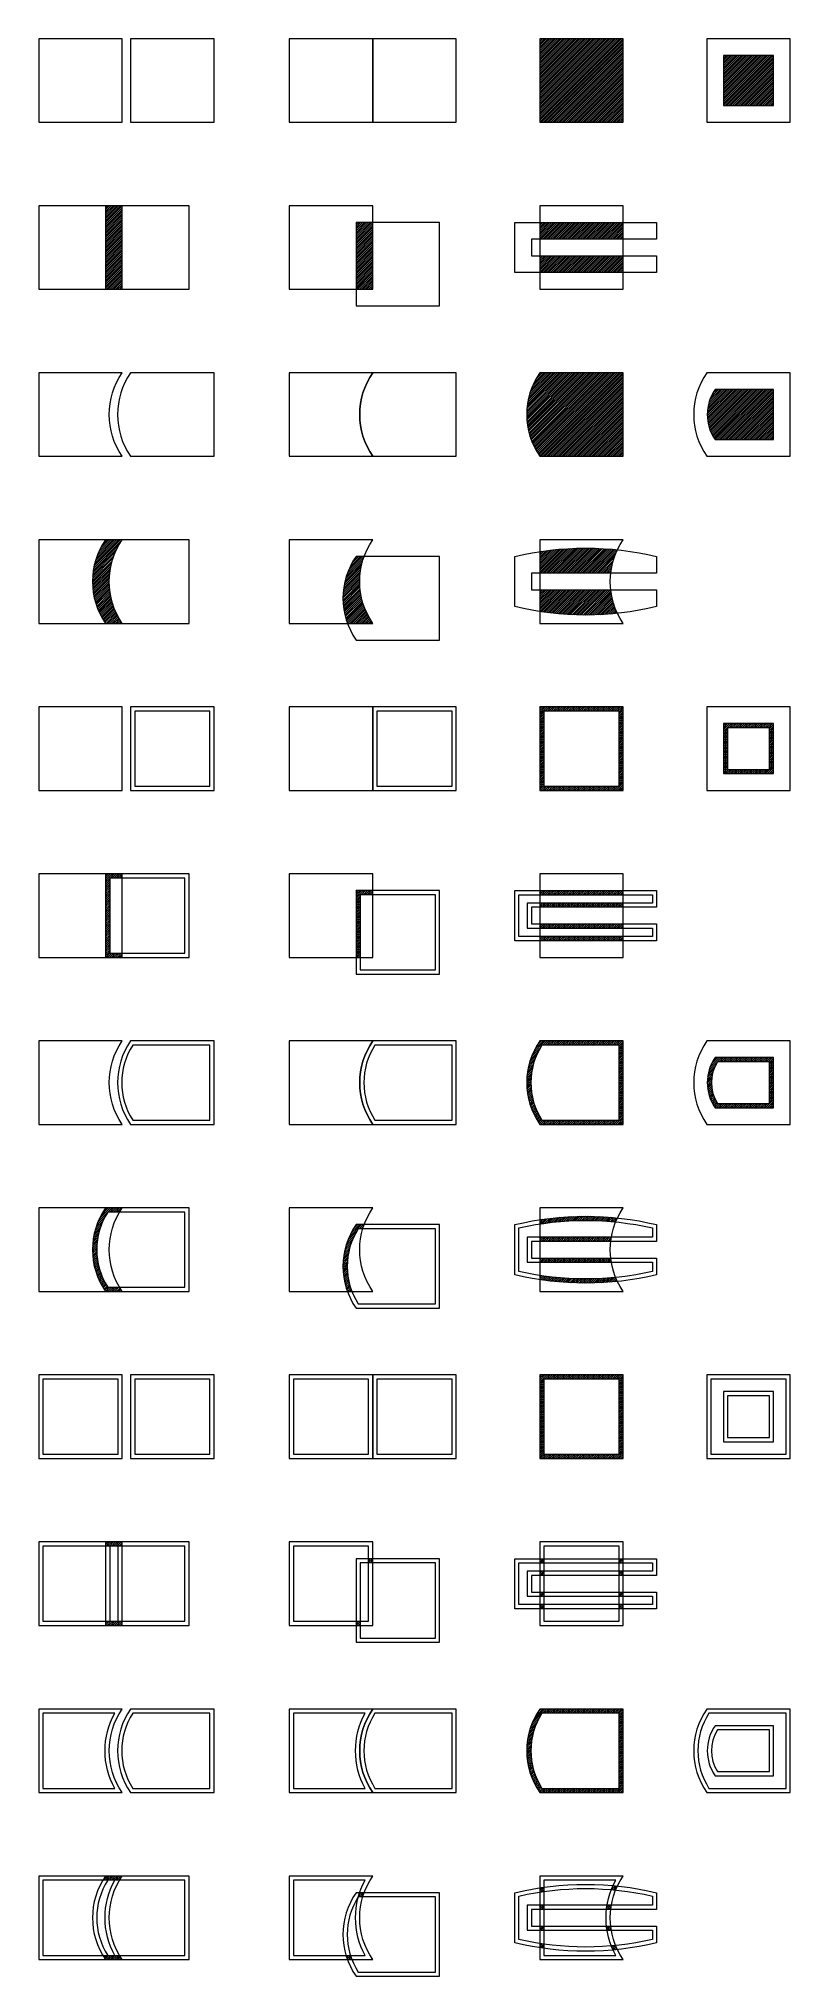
# Model space of a CAD drawing. Header units: millimetres. Extents: x 10 to 100, y -172 to 60.
import ezdxf

# ---------------------------------------------------------------- set-up
doc = ezdxf.new("R2010")
doc.units = ezdxf.units.MM
for name, color, linetype, lineweight, true_color in [('layer 1', 178, 'Continuous', 25, 0x000000), ('layer 10', 178, 'Continuous', 25, 0x000000), ('layer 11', 178, 'Continuous', 25, 0x000000), ('layer 12', 178, 'Continuous', 25, 0x000000), ('layer 13', 178, 'Continuous', 25, 0x000000), ('layer 14', 178, 'Continuous', 25, 0x000000), ('layer 15', 178, 'Continuous', 25, 0x000000), ('layer 16', 178, 'Continuous', 25, 0x000000), ('layer 17', 178, 'Continuous', 25, 0x000000), ('layer 18', 178, 'Continuous', 25, 0x000000), ('layer 19', 178, 'Continuous', 25, 0x000000), ('layer 2', 178, 'Continuous', 25, 0x000000), ('layer 20', 178, 'Continuous', 25, 0x000000), ('layer 21', 178, 'Continuous', 25, 0x000000), ('layer 22', 178, 'Continuous', 25, 0x000000), ('layer 23', 178, 'Continuous', 25, 0x000000), ('layer 24', 178, 'Continuous', 25, 0x000000), ('layer 25', 178, 'Continuous', 25, 0x000000), ('layer 26', 178, 'Continuous', 25, 0x000000), ('layer 27', 178, 'Continuous', 25, 0x000000), ('layer 28', 178, 'Continuous', 25, 0x000000), ('layer 29', 178, 'Continuous', 25, 0x000000), ('layer 3', 178, 'Continuous', 25, 0x000000), ('layer 30', 178, 'Continuous', 25, 0x000000), ('layer 31', 178, 'Continuous', 25, 0x000000), ('layer 32', 178, 'Continuous', 25, 0x000000), ('layer 33', 178, 'Continuous', 25, 0x000000), ('layer 34', 178, 'Continuous', 25, 0x000000), ('layer 35', 178, 'Continuous', 25, 0x000000), ('layer 36', 178, 'Continuous', 25, 0x000000), ('layer 37', 178, 'Continuous', 25, 0x000000), ('layer 38', 178, 'Continuous', 25, 0x000000), ('layer 39', 178, 'Continuous', 25, 0x000000), ('layer 4', 178, 'Continuous', 25, 0x000000), ('layer 40', 178, 'Continuous', 25, 0x000000), ('layer 41', 178, 'Continuous', 25, 0x000000), ('layer 42', 178, 'Continuous', 25, 0x000000), ('layer 5', 178, 'Continuous', 25, 0x000000), ('layer 6', 178, 'Continuous', 25, 0x000000), ('layer 7', 178, 'Continuous', 25, 0x000000), ('layer 8', 178, 'Continuous', 25, 0x000000), ('layer 9', 178, 'Continuous', 25, 0x000000)]:
    doc.layers.add(name, color=color, linetype=linetype, lineweight=lineweight, true_color=true_color)
pattern_1 = [(45, (0, 0), (-0.1122532015133644, 0.1122532015133644), [])]

msp = doc.modelspace()

# ---------------------------------------------------------------- hatches: boundary and pattern name
at = {"layer": 'layer 10', "lineweight": 0, "true_color": 0x00ffff, "transparency": 33554687}
h = msp.add_hatch(dxfattribs=at)
h.set_pattern_fill('ANSI31', color=4, scale=0.05, style=0, pattern_type=0)
h.set_pattern_definition(pattern_1)
edge = h.paths.add_edge_path(flags=0)
edge.add_line((80, 20), (70, 20))
edge.add_arc((77.21453078830335, 15), 8.7777818664727, 145.2762693996947, 214.7237306003052)
edge.add_line((70, 10.00000000000001), (80, 10))
edge.add_line((80, 10), (80, 20))
at = {"layer": 'layer 11', "lineweight": 0, "true_color": 0x00ffff, "transparency": 33554687}
h = msp.add_hatch(dxfattribs=at)
h.set_pattern_fill('ANSI31', color=4, scale=0.05, style=0, pattern_type=0)
h.set_pattern_definition(pattern_1)
edge = h.paths.add_edge_path(flags=0)
edge.add_line((91, 12), (98, 12))
edge.add_line((98, 12), (98, 18))
edge.add_line((98, 18), (91, 18))
edge.add_arc((95.328718472982, 15), 5.266669119883619, 145.2762693996947, 214.7237306003053)
at = {"layer": 'layer 12', "lineweight": 0, "true_color": 0x00ffff, "transparency": 33554687}
h = msp.add_hatch(dxfattribs=at)
h.set_pattern_fill('ANSI31', color=4, scale=0.05, style=0, pattern_type=0)
h.set_pattern_definition(pattern_1)
edge = h.paths.add_edge_path(flags=0)
edge.add_line((20, 0), (18, 0))
edge.add_arc((25.21453078830335, -5.000000000000002), 8.777781866472699, 145.2762693996947, 214.7237306003052)
edge.add_line((18, -9.999999999999996), (20, -10))
edge.add_arc((27.21453078830334, -5), 8.777781866472694, 145.2762693996947, 214.7237306003053, ccw=False)
at = {"layer": 'layer 13', "lineweight": 0, "true_color": 0x00ffff, "transparency": 33554687}
h = msp.add_hatch(dxfattribs=at)
h.set_pattern_fill('ANSI31', color=4, scale=0.05, style=0, pattern_type=0)
h.set_pattern_definition(pattern_1)
edge = h.paths.add_edge_path(flags=0)
edge.add_line((48.96532146283603, -2), (48, -2))
edge.add_arc((55.21453078830334, -7), 8.777781866472697, 145.2762693996947, 199.9848702649143)
edge.add_line((46.96532146283603, -9.999999999999996), (50, -10))
edge.add_arc((57.21453078830334, -4.999999999999999), 8.777781866472694, 160.0151297350857, 214.7237306003053, ccw=False)
at = {"layer": 'layer 14', "lineweight": 0, "true_color": 0x00ffff, "transparency": 33554687}
h = msp.add_hatch(dxfattribs=at)
h.set_pattern_fill('ANSI31', color=4, scale=0.05, style=0, pattern_type=0)
h.set_pattern_definition(pattern_1)
edge = h.paths.add_edge_path(flags=0)
edge.add_arc((75.50000000000003, -37.50000000000087), 36.5034244968888, 84.0181333325429, 98.66580211754871, ccw=False)
edge.add_arc((87.21453078830334, -5.000000000000018), 8.777781866472697, 154.3137927756259, 173.4584332226381)
edge.add_line((78.49389695265945, -4), (70, -4))
edge.add_line((70, -4), (70, -1.413298848467761))
h = msp.add_hatch(dxfattribs=at)
h.set_pattern_fill('ANSI31', color=4, scale=0.05, style=0, pattern_type=0)
h.set_pattern_definition(pattern_1)
edge = h.paths.add_edge_path(flags=0)
edge.add_line((70, -6), (78.49389695265947, -6))
edge.add_arc((87.21453078830334, -4.999999999999975), 8.777781866472704, 186.541566777362, 205.6862072243741)
edge.add_arc((75.5, 27.50000000000089), 36.50342449688883, 261.33419788245135, 275.9818666674571, ccw=False)
edge.add_line((69.99999999999996, -8.58670115153225), (70, -6))
at = {"layer": 'layer 17', "lineweight": 0, "true_color": 0x00ffff, "transparency": 33554687}
h = msp.add_hatch(dxfattribs=at)
h.set_pattern_fill('ANSI31', color=4, scale=0.05, style=0)
h.set_pattern_definition(pattern_1)
h.paths.add_polyline_path([(80, -20), (70, -20), (70, -30), (80, -30)], flags=0)
h.paths.add_polyline_path([(70.5, -29.5), (79.5, -29.5), (79.5, -20.5), (70.5, -20.5)], flags=0)
h = msp.add_hatch(dxfattribs=at)
h.set_pattern_fill('ANSI31', color=4, scale=0.05, style=0)
h.set_pattern_definition(pattern_1)
h.paths.add_polyline_path([(80, -20), (70, -20), (70, -30), (80, -30)], flags=0)
h.paths.add_polyline_path([(70.5, -29.5), (79.5, -29.5), (79.5, -20.5), (70.5, -20.5)], flags=0)
at = {"layer": 'layer 18', "lineweight": 0, "true_color": 0x00ffff, "transparency": 33554687}
h = msp.add_hatch(dxfattribs=at)
h.set_pattern_fill('ANSI31', color=4, scale=0.05, style=0)
h.set_pattern_definition(pattern_1)
h.paths.add_polyline_path([(92, -28), (98, -28), (98, -22), (92, -22)], flags=0)
h.paths.add_polyline_path([(92.5, -27.5), (97.5, -27.5), (97.5, -22.5), (92.5, -22.5)], flags=0)
at = {"layer": 'layer 19', "lineweight": 0, "true_color": 0x00ffff, "transparency": 33554687}
h = msp.add_hatch(dxfattribs=at)
h.set_pattern_fill('ANSI31', color=4, scale=0.05, style=0)
h.set_pattern_definition(pattern_1)
h.paths.add_polyline_path([(20, -40), (18, -40), (18, -50), (20, -50), (20, -49.5), (18.5, -49.5), (18.5, -40.5), (20, -40.5)], flags=0)
at = {"layer": 'layer 20', "lineweight": 0, "true_color": 0x00ffff, "transparency": 33554687}
h = msp.add_hatch(dxfattribs=at)
h.set_pattern_fill('ANSI31', color=4, scale=0.05, style=0)
h.set_pattern_definition(pattern_1)
h.paths.add_polyline_path([(50, -42), (48, -42), (48, -50), (48.5, -50), (48.5, -42.5), (50, -42.5)], flags=0)
at = {"layer": 'layer 21', "lineweight": 0, "true_color": 0x00ffff, "transparency": 33554687}
h = msp.add_hatch(dxfattribs=at)
h.set_pattern_fill('ANSI31', color=4, scale=0.05, style=0)
h.set_pattern_definition(pattern_1)
h.paths.add_polyline_path([(70, -42), (80, -42), (80, -42.5), (70, -42.5)], flags=0)
h.paths.add_polyline_path([(80, -43.5), (70, -43.5), (70, -44), (80, -44)], flags=0)
h.paths.add_polyline_path([(70, -46), (80, -46), (80, -46.5), (70, -46.5)], flags=0)
h.paths.add_polyline_path([(80, -47.5), (70, -47.5), (70, -48), (80, -48)], flags=0)
at = {"layer": 'layer 24', "lineweight": 0, "true_color": 0x00ffff, "transparency": 33554687}
h = msp.add_hatch(dxfattribs=at)
h.set_pattern_fill('ANSI31', color=4, scale=0.05, style=0)
h.set_pattern_definition(pattern_1)
edge = h.paths.add_edge_path(flags=0)
edge.add_line((80, -60), (70, -60))
edge.add_arc((77.21453078830336, -65.00000000000003), 8.777781866472708, 145.2762693996947, 214.723730600305)
edge.add_line((69.99999999999999, -70), (80, -70))
edge.add_line((80, -70), (80, -60))
edge = h.paths.add_edge_path(flags=0)
edge.add_line((70.26674893875567, -69.5), (79.5, -69.5))
edge.add_line((79.5, -69.5), (79.5, -60.5))
edge.add_line((79.5, -60.5), (70.26674893875567, -60.5))
edge.add_arc((77.21453078830335, -65), 8.277781866472699, 147.0693246584783, 212.9306753415216)
at = {"layer": 'layer 25', "lineweight": 0, "true_color": 0x00ffff, "transparency": 33554687}
h = msp.add_hatch(dxfattribs=at)
h.set_pattern_fill('ANSI31', color=4, scale=0.05, style=0)
h.set_pattern_definition(pattern_1)
edge = h.paths.add_edge_path(flags=0)
edge.add_line((91, -68), (98, -68))
edge.add_line((98, -68), (98, -62))
edge.add_line((98, -62), (91, -62))
edge.add_arc((95.328718472982, -65), 5.266669119883619, 145.2762693996947, 214.7237306003053)
edge = h.paths.add_edge_path(flags=0)
edge.add_line((91.27025392361706, -67.5), (97.5, -67.5))
edge.add_line((97.5, -67.5), (97.5, -62.5))
edge.add_line((97.5, -62.5), (91.27025392361706, -62.5))
edge.add_arc((95.32871847298202, -65), 4.766669119883624, 148.3670756371744, 211.6329243628256)
at = {"layer": 'layer 26', "lineweight": 0, "true_color": 0x00ffff, "transparency": 33554687}
h = msp.add_hatch(dxfattribs=at)
h.set_pattern_fill('ANSI31', color=4, scale=0.05, style=0)
h.set_pattern_definition(pattern_1)
edge = h.paths.add_edge_path(flags=0)
edge.add_line((20, -80), (18, -80))
edge.add_arc((25.21453078830336, -85), 8.777781866472708, 145.2762693996948, 214.7237306003052)
edge.add_line((18, -90), (20, -90))
edge.add_arc((27.21453078830332, -84.99999999999997), 8.777781866472688, 210.8410398070906, 214.7237306003055, ccw=False)
edge.add_line((19.6779895062976, -89.5), (18.26674893875566, -89.5))
edge.add_arc((25.21453078830335, -85), 8.277781866472699, 147.0693246584784, 212.9306753415216, ccw=False)
edge.add_line((18.26674893875566, -80.5), (19.67798950629759, -80.5))
edge.add_arc((27.21453078830332, -84.99999999999991), 8.777781866472631, 145.2762693996951, 149.15896019291, ccw=False)
at = {"layer": 'layer 27', "lineweight": 0, "true_color": 0x00ffff, "transparency": 33554687}
h = msp.add_hatch(dxfattribs=at)
h.set_pattern_fill('ANSI31', color=4, scale=0.05, style=0)
h.set_pattern_definition(pattern_1)
edge = h.paths.add_edge_path(flags=0)
edge.add_line((48.96532146283603, -82), (48, -82))
edge.add_arc((55.21453078830336, -87), 8.777781866472703, 145.2762693996948, 199.9848702649143)
edge.add_line((46.96532146283604, -90), (47.4995017780595, -90))
edge.add_arc((55.21453078830336, -87), 8.277781866472713, 147.0693246584784, 201.248640785325, ccw=False)
edge.add_line((48.26674893875566, -82.5), (48.80028961661252, -82.5))
edge.add_arc((57.21453078830336, -85.00000000000003), 8.777781866472727, 160.0151297350856, 163.4525086522771, ccw=False)
at = {"layer": 'layer 28', "lineweight": 0, "true_color": 0x00ffff, "transparency": 33554687}
h = msp.add_hatch(dxfattribs=at)
h.set_pattern_fill('ANSI31', color=4, scale=0.05, style=0)
h.set_pattern_definition(pattern_1)
edge = h.paths.add_edge_path(flags=0)
edge.add_arc((75.50000000000003, -117.5000000000009), 36.50342449688879, 84.0181333325429, 98.66580211754871, ccw=False)
edge.add_arc((87.21453078830329, -84.99999999999997), 8.777781866472651, 154.3137927756262, 157.7482103813662)
edge.add_arc((75.49999999999999, -117.5000000000009), 36.00342449688883, 84.27666430624996, 98.78709483443896)
edge.add_line((70, -81.91915437341166), (70, -81.41329884846775))
edge = h.paths.add_edge_path(flags=0)
edge.add_line((78.56586300098621, -83.5), (70, -83.5))
edge.add_line((70, -83.5), (70, -84))
edge.add_line((70, -84), (78.49389695265945, -84))
edge.add_arc((87.21453078830346, -85.00000000000006), 8.777781866472843, 170.1606632593034, 173.458433222638, ccw=False)
edge = h.paths.add_edge_path(flags=0)
edge.add_line((70, -86), (78.49389695265947, -86))
edge.add_arc((87.21453078830335, -85.0000000000002), 8.77778186647267, 186.5415667773605, 189.839336740695)
edge.add_line((78.56586300098621, -86.5), (70, -86.5))
edge.add_line((70, -86.5), (70, -86))
edge = h.paths.add_edge_path(flags=0)
edge.add_arc((75.49999999999997, -52.49999999999898), 36.00342449688897, 261.21290516556104, 275.7233356937501, ccw=False)
edge.add_line((69.99999999999996, -88.08084562658836), (70, -88.58670115153225))
edge.add_arc((75.49999999999994, -52.49999999999915), 36.50342449688878, 261.3341978824512, 275.9818666674571)
edge.add_arc((87.21453078830329, -84.99999999999986), 8.777781866472738, 202.251789618635, 205.6862072243748, ccw=False)
at = {"layer": 'layer 3', "lineweight": 0, "true_color": 0x00ffff, "transparency": 33554687}
h = msp.add_hatch(dxfattribs=at)
h.set_pattern_fill('ANSI31', color=4, scale=0.05, style=0, pattern_type=0)
h.set_pattern_definition(pattern_1)
h.paths.add_polyline_path([(70, 60), (70, 50), (80, 50), (80, 60)], flags=0)
at = {"layer": 'layer 31', "lineweight": 0, "true_color": 0x00ffff, "transparency": 33554687}
h = msp.add_hatch(dxfattribs=at)
h.set_pattern_fill('ANSI31', color=4, scale=0.05, style=0)
h.set_pattern_definition(pattern_1)
h.paths.add_polyline_path([(80, -100), (70, -100), (70, -110), (80, -110)], flags=0)
h.paths.add_polyline_path([(79.49999999999999, -109.5), (79.5, -100.5), (70.5, -100.5), (70.5, -109.5)], flags=0)
at = {"layer": 'layer 33', "lineweight": 0, "true_color": 0x00ffff, "transparency": 33554687}
h = msp.add_hatch(dxfattribs=at)
h.set_pattern_fill('ANSI31', color=4, scale=0.05, style=0)
h.set_pattern_definition(pattern_1)
h.paths.add_polyline_path([(20, -120), (18, -120), (18, -120.5), (18.5, -120.5), (19.5, -120.5), (20, -120.5)], flags=0)
h = msp.add_hatch(dxfattribs=at)
h.set_pattern_fill('ANSI31', color=4, scale=0.05, style=0)
h.set_pattern_definition(pattern_1)
h.paths.add_polyline_path([(18, -129.5), (18.5, -129.5), (19.5, -129.5), (20, -129.5), (20, -130), (18, -130)], flags=0)
at = {"layer": 'layer 34', "lineweight": 0, "true_color": 0x00ffff, "transparency": 33554687}
h = msp.add_hatch(dxfattribs=at)
h.set_pattern_fill('ANSI31', color=4, scale=0.05, style=0)
h.set_pattern_definition(pattern_1)
h.paths.add_polyline_path([(48, -129.5), (48.5, -129.5), (48.5, -130), (48, -130)], flags=0)
h.paths.add_polyline_path([(50, -122), (49.5, -122), (49.5, -122.5), (50, -122.5)], flags=0)
at = {"layer": 'layer 35', "lineweight": 0, "true_color": 0x00ffff, "transparency": 33554687}
h = msp.add_hatch(dxfattribs=at)
h.set_pattern_fill('ANSI31', color=4, scale=0.05, style=0)
h.set_pattern_definition(pattern_1)
h.paths.add_polyline_path([(70.5, -127.5), (70, -127.5), (70, -128), (70.5, -128)], flags=0)
h.paths.add_polyline_path([(80, -127.5), (79.5, -127.5), (79.5, -128), (80, -128)], flags=0)
h.paths.add_polyline_path([(79.5, -126), (80, -126), (80, -126.5), (79.5, -126.5)], flags=0)
h.paths.add_polyline_path([(80, -123.5), (79.5, -123.5), (79.5, -124), (80, -124)], flags=0)
h.paths.add_polyline_path([(79.5, -122), (80, -122), (80, -122.5), (79.5, -122.5)], flags=0)
h.paths.add_polyline_path([(70, -122), (70.5, -122), (70.5, -122.5), (70, -122.5)], flags=0)
h.paths.add_polyline_path([(70.5, -123.5), (70, -123.5), (70, -124), (70.5, -124)], flags=0)
h.paths.add_polyline_path([(70, -126), (70.5, -126), (70.5, -126.5), (70, -126.5)], flags=0)
at = {"layer": 'layer 38', "lineweight": 0, "true_color": 0x00ffff, "transparency": 33554687}
h = msp.add_hatch(dxfattribs=at)
h.set_pattern_fill('ANSI31', color=4, scale=0.05, style=0)
h.set_pattern_definition(pattern_1)
edge = h.paths.add_edge_path(flags=0)
edge.add_line((80, -140), (70, -140))
edge.add_arc((77.21453078830336, -145), 8.777781866472708, 145.2762693996947, 214.7237306003051)
edge.add_line((69.99999999999999, -150), (80, -150))
edge.add_line((80, -150), (80, -140))
edge = h.paths.add_edge_path(flags=0)
edge.add_line((79.5, -140.5), (70.26674893875567, -140.5))
edge.add_arc((77.21453078830335, -145), 8.277781866472694, 147.0693246584783, 212.9306753415216)
edge.add_line((70.26674893875567, -149.5), (79.5, -149.5))
edge.add_line((79.5, -149.5), (79.5, -140.5))
at = {"layer": 'layer 4', "lineweight": 0, "true_color": 0x00ffff, "transparency": 33554687}
h = msp.add_hatch(dxfattribs=at)
h.set_pattern_fill('ANSI31', color=4, scale=0.05, style=0, pattern_type=0)
h.set_pattern_definition(pattern_1)
h.paths.add_polyline_path([(92, 52), (98, 52), (98, 58), (92, 58)], flags=0)
at = {"layer": 'layer 40', "lineweight": 0, "true_color": 0x00ffff, "transparency": 33554687}
h = msp.add_hatch(dxfattribs=at)
h.set_pattern_fill('ANSI31', color=4, scale=0.05, style=0)
h.set_pattern_definition(pattern_1)
edge = h.paths.add_edge_path(flags=0)
edge.add_line((20, -160), (18, -160))
edge.add_arc((25.21453078830332, -165), 8.77778186647266, 145.2762693996948, 149.1589601929097)
edge.add_line((17.6779895062976, -160.5), (18.26674893875566, -160.5))
edge.add_line((18.26674893875566, -160.5), (19.10113221792302, -160.5))
edge.add_line((19.10113221792302, -160.5), (19.67798950629759, -160.5))
edge.add_arc((27.21453078830333, -165), 8.777781866472688, 145.2762693996946, 149.1589601929095, ccw=False)
h = msp.add_hatch(dxfattribs=at)
h.set_pattern_fill('ANSI31', color=4, scale=0.05, style=0)
h.set_pattern_definition(pattern_1)
edge = h.paths.add_edge_path(flags=0)
edge.add_arc((25.21453078830337, -164.9999999999999), 8.777781866472747, 210.8410398070905, 214.7237306003054)
edge.add_line((18, -170), (20, -170))
edge.add_arc((27.21453078830332, -165), 8.777781866472688, 210.8410398070905, 214.7237306003054, ccw=False)
edge.add_line((19.67798950629759, -169.5), (19.10113221792302, -169.5))
edge.add_line((19.10113221792302, -169.5), (18.26674893875566, -169.5))
edge.add_line((18.26674893875566, -169.5), (17.67798950629759, -169.5))
at = {"layer": 'layer 41', "lineweight": 0, "true_color": 0x00ffff, "transparency": 33554687}
h = msp.add_hatch(dxfattribs=at)
h.set_pattern_fill('ANSI31', color=4, scale=0.05, style=0)
h.set_pattern_definition(pattern_1)
edge = h.paths.add_edge_path(flags=0)
edge.add_line((48.96532146283603, -162), (48.43516655381292, -162))
edge.add_arc((57.21453078830339, -164.9999999999999), 9.277781866472708, 161.134169047606, 164.3678066965583)
edge.add_line((48.27992187901976, -162.5), (48.80028961661252, -162.5))
edge.add_arc((57.21453078830336, -165), 8.777781866472727, 160.0151297350857, 163.4525086522772, ccw=False)
h = msp.add_hatch(dxfattribs=at)
h.set_pattern_fill('ANSI31', color=4, scale=0.05, style=0)
h.set_pattern_definition(pattern_1)
edge = h.paths.add_edge_path(flags=0)
edge.add_line((46.80028961661253, -169.5), (47.32329054174487, -169.5))
edge.add_arc((55.21453078830332, -167), 8.27778186647267, 197.5785652084535, 201.248640785325)
edge.add_line((47.4995017780595, -170), (46.96532146283603, -170))
edge.add_arc((55.21453078830343, -167.0000000000001), 8.777781866472756, 196.547491347722, 199.9848702649136, ccw=False)
at = {"layer": 'layer 42', "lineweight": 0, "true_color": 0x00ffff, "transparency": 33554687}
h = msp.add_hatch(dxfattribs=at)
h.set_pattern_fill('ANSI31', color=4, scale=0.05, style=0)
h.set_pattern_definition(pattern_1)
edge = h.paths.add_edge_path(flags=0)
edge.add_arc((75.49999999999974, -197.5000000000005), 36.50342449688844, 97.87275047779178, 98.66580211754831, ccw=False)
edge.add_line((70.5, -161.3406305364709), (70.5, -161.8454550512405))
edge.add_arc((75.4999999999995, -197.5000000000011), 36.00342449688895, 97.98279183048894, 98.78709483443814)
edge.add_line((70, -161.9191543734116), (70, -161.4132988484677))
h.paths.add_polyline_path([(70.5, -163.5), (70, -163.5), (70, -164), (70.5, -164)], flags=0)
h.paths.add_polyline_path([(70, -166), (70.5, -166), (70.5, -166.5), (70, -166.5)], flags=0)
edge = h.paths.add_edge_path(flags=0)
edge.add_arc((75.50000000000007, -132.4999999999977), 36.00342449689026, 261.21290516556115, 262.0172081695104, ccw=False)
edge.add_line((69.99999999999991, -168.0808456265884), (70, -168.5867011515323))
edge.add_arc((75.50000000000045, -132.4999999999997), 36.50342449688828, 261.3341978824505, 262.1272495222071)
edge.add_line((70.50000000000001, -168.6593694635291), (70.49999999999997, -168.1545449487595))
edge = h.paths.add_edge_path(flags=0)
edge.add_arc((75.4999999999999, -132.4999999999991), 36.0034244968889, 274.893593737636, 275.7233356937502, ccw=False)
edge.add_arc((87.21453078830336, -165), 9.277781866472735, 201.3133938306636, 204.5589562443237)
edge.add_arc((75.50000000000016, -132.4999999999991), 36.50342449688885, 275.1490510579548, 275.9818666674569)
edge.add_arc((87.21453078830334, -164.9999999999999), 8.777781866472697, 202.2517896186344, 205.6862072243742, ccw=False)
edge = h.paths.add_edge_path(flags=0)
edge.add_line((77.99079855228035, -166), (78.49389695265947, -166))
edge.add_arc((87.21453078830362, -165.0000000000002), 8.777781866472942, 186.5415667773605, 189.8393367406949)
edge.add_line((78.56586300098621, -166.5), (78.05880927867616, -166.5))
edge.add_arc((87.21453078830343, -165.0000000000001), 9.277781866472782, 186.1876106867838, 189.3042240648252, ccw=False)
edge = h.paths.add_edge_path(flags=0)
edge.add_line((78.56586300098621, -163.5), (78.05880927867616, -163.5))
edge.add_arc((87.21453078830346, -164.9999999999999), 9.277781866472814, 170.6957759351749, 173.8123893132164)
edge.add_line((77.99079855228035, -164), (78.49389695265945, -164))
edge.add_arc((87.21453078830345, -165), 8.777781866472814, 170.1606632593036, 173.4584332226382, ccw=False)
edge = h.paths.add_edge_path(flags=0)
edge.add_arc((75.49999999999909, -197.5000000000005), 36.50342449688854, 84.01813333254142, 84.85094894204332, ccw=False)
edge.add_arc((87.2145307883033, -164.9999999999998), 8.777781866472598, 154.3137927756271, 157.748210381367)
edge.add_arc((75.50000000000034, -197.500000000001), 36.00342449688889, 84.27666430625054, 85.10640626236462)
edge.add_arc((87.21453078830334, -165.0000000000001), 9.277781866472713, 155.4410437556759, 158.6866061693362, ccw=False)
at = {"layer": 'layer 5', "lineweight": 0, "true_color": 0x00ffff, "transparency": 33554687}
h = msp.add_hatch(dxfattribs=at)
h.set_pattern_fill('ANSI31', color=4, scale=0.05, style=0, pattern_type=0)
h.set_pattern_definition(pattern_1)
h.paths.add_polyline_path([(20, 40), (18, 40), (18, 30), (20, 30)], flags=0)
at = {"layer": 'layer 6', "lineweight": 0, "true_color": 0x00ffff, "transparency": 33554687}
h = msp.add_hatch(dxfattribs=at)
h.set_pattern_fill('ANSI31', color=4, scale=0.05, style=0, pattern_type=0)
h.set_pattern_definition(pattern_1)
h.paths.add_polyline_path([(50, 38), (48, 38), (48, 30), (50, 30)], flags=0)
at = {"layer": 'layer 7', "lineweight": 0, "true_color": 0x00ffff, "transparency": 33554687}
h = msp.add_hatch(dxfattribs=at)
h.set_pattern_fill('ANSI31', color=4, scale=0.05, style=0, pattern_type=0)
h.set_pattern_definition(pattern_1)
h.paths.add_polyline_path([(70, 38), (80, 38), (80, 36), (70, 36)], flags=0)
h = msp.add_hatch(dxfattribs=at)
h.set_pattern_fill('ANSI31', color=4, scale=0.05, style=0, pattern_type=0)
h.set_pattern_definition(pattern_1)
h.paths.add_polyline_path([(70, 34), (80, 34), (80, 32), (70, 32)], flags=0)

# ---------------------------------------------------------------- linework, layer by layer
at = {"layer": 'layer 1', "color": 2, "lineweight": 13, "true_color": 0xffff00}
msp.add_lwpolyline([(10, 50), (20, 50), (20, 60), (10, 60), (10, 50)], dxfattribs=at)
at = {"layer": 'layer 1', "color": 3, "lineweight": 13, "true_color": 0x00ff00}
msp.add_lwpolyline([(21, 50), (31, 50), (31, 60), (21, 60), (21, 50)], dxfattribs=at)
at = {"layer": 'layer 10', "color": 3, "lineweight": 13, "true_color": 0x00ff00}
msp.add_lwpolyline([(70, 10), (80, 10), (80, 20), (70, 20, 0.3126502156338701), (70, 10)], format="xyb", dxfattribs=at)
at = {"layer": 'layer 10', "color": 2, "lineweight": 13, "true_color": 0xffff00}
msp.add_lwpolyline([(70, 10), (80, 10), (80, 20), (70, 20, 0.3126502156338701), (70, 10)], format="xyb", dxfattribs=at)
at = {"layer": 'layer 11', "color": 2, "lineweight": 13, "true_color": 0xffff00}
msp.add_lwpolyline([(90, 10), (100, 10), (100, 20), (90, 20, 0.3126502156338701), (90, 10)], format="xyb", dxfattribs=at)
at = {"layer": 'layer 11', "color": 3, "lineweight": 13, "true_color": 0x00ff00}
msp.add_lwpolyline([(91, 12), (98, 12), (98, 18), (91, 18, 0.3126502156338701), (91, 12)], format="xyb", dxfattribs=at)
at = {"layer": 'layer 12', "color": 2, "lineweight": 13, "true_color": 0xffff00}
msp.add_lwpolyline([(10, -10), (20, -10, -0.3126502156338703), (20, 0), (10, 0), (10, -10)], format="xyb", dxfattribs=at)
at = {"layer": 'layer 12', "color": 3, "lineweight": 13, "true_color": 0x00ff00}
msp.add_lwpolyline([(18, -10), (28, -10), (28, 0), (18, 0, 0.3126502156338701), (18, -10)], format="xyb", dxfattribs=at)
at = {"layer": 'layer 13', "color": 2, "lineweight": 13, "true_color": 0xffff00}
msp.add_lwpolyline([(40, -10), (50, -10, -0.3126502156338703), (50, 0), (40, 0), (40, -10)], format="xyb", dxfattribs=at)
at = {"layer": 'layer 13', "color": 3, "lineweight": 13, "true_color": 0x00ff00}
msp.add_lwpolyline([(48, -12), (58, -12), (58, -2), (48, -2, 0.3126502156338701), (48, -12)], format="xyb", dxfattribs=at)
at = {"layer": 'layer 14', "color": 2, "lineweight": 13, "true_color": 0xffff00}
msp.add_lwpolyline([(70, -10), (80, -10, -0.3126502156338703), (80, 0), (70, 0), (70, -10)], format="xyb", dxfattribs=at)
at = {"layer": 'layer 14', "color": 3, "lineweight": 13, "true_color": 0x00ff00}
msp.add_lwpolyline([(67, -2, -0.1180499408103455), (84, -2), (84, -4), (69, -4), (69, -6), (84, -6), (84, -8, -0.1180499408103455), (67, -8), (67, -2)], format="xyb", dxfattribs=at)
at = {"layer": 'layer 15', "color": 2, "lineweight": 13, "true_color": 0xffff00}
msp.add_lwpolyline([(10, -30), (20, -30), (20, -20), (10, -20), (10, -30)], dxfattribs=at)
at = {"layer": 'layer 15', "color": 3, "lineweight": 13, "true_color": 0x00ff00}
msp.add_lwpolyline([(21, -30), (31, -30), (31, -20), (21, -20), (21, -30)], dxfattribs=at)
at = {"layer": 'layer 15', "color": 3, "lineweight": 13, "true_color": 0x00ff00, "flags": 128}
msp.add_lwpolyline([(21.5, -29.5), (30.5, -29.5), (30.5, -20.5), (21.5, -20.5)], close=True, dxfattribs=at)
at = {"layer": 'layer 16', "color": 2, "lineweight": 13, "true_color": 0xffff00}
msp.add_lwpolyline([(40, -30), (50, -30), (50, -20), (40, -20), (40, -30)], dxfattribs=at)
at = {"layer": 'layer 16', "color": 3, "lineweight": 13, "true_color": 0x00ff00}
msp.add_lwpolyline([(50, -30), (60, -30), (60, -20), (50, -20), (50, -30)], dxfattribs=at)
at = {"layer": 'layer 16', "color": 3, "lineweight": 13, "true_color": 0x00ff00, "flags": 128}
msp.add_lwpolyline([(50.5, -29.5), (59.5, -29.5), (59.5, -20.5), (50.5, -20.5)], close=True, dxfattribs=at)
at = {"layer": 'layer 17', "color": 3, "lineweight": 13, "true_color": 0x00ff00}
msp.add_lwpolyline([(70, -30), (80, -30), (80, -20), (70, -20), (70, -30)], dxfattribs=at)
at = {"layer": 'layer 17', "color": 2, "lineweight": 13, "true_color": 0xffff00}
msp.add_lwpolyline([(70, -30), (80, -30), (80, -20), (70, -20), (70, -30)], dxfattribs=at)
at = {"layer": 'layer 17', "color": 3, "lineweight": 13, "true_color": 0x00ff00, "flags": 128}
msp.add_lwpolyline([(70.5, -29.5), (79.5, -29.5), (79.5, -20.5), (70.5, -20.5)], close=True, dxfattribs=at)
at = {"layer": 'layer 18', "color": 2, "lineweight": 13, "true_color": 0xffff00}
msp.add_lwpolyline([(90, -30), (100, -30), (100, -20), (90, -20), (90, -30)], dxfattribs=at)
at = {"layer": 'layer 18', "color": 3, "lineweight": 13, "true_color": 0x00ff00}
msp.add_lwpolyline([(92, -28), (98, -28), (98, -22), (92, -22), (92, -28)], dxfattribs=at)
at = {"layer": 'layer 18', "color": 3, "lineweight": 13, "true_color": 0x00ff00, "flags": 128}
msp.add_lwpolyline([(92.5, -27.5), (97.5, -27.5), (97.5, -22.5), (92.5, -22.5)], close=True, dxfattribs=at)
at = {"layer": 'layer 19', "color": 2, "lineweight": 13, "true_color": 0xffff00}
msp.add_lwpolyline([(10, -50), (20, -50), (20, -40), (10, -40), (10, -50)], dxfattribs=at)
at = {"layer": 'layer 19', "color": 3, "lineweight": 13, "true_color": 0x00ff00}
msp.add_lwpolyline([(18, -50), (28, -50), (28, -40), (18, -40), (18, -50)], dxfattribs=at)
at = {"layer": 'layer 19', "color": 3, "lineweight": 13, "true_color": 0x00ff00, "flags": 128}
msp.add_lwpolyline([(18.5, -49.5), (27.5, -49.5), (27.5, -40.5), (18.5, -40.5)], close=True, dxfattribs=at)
at = {"layer": 'layer 2', "color": 2, "lineweight": 13, "true_color": 0xffff00}
msp.add_lwpolyline([(40, 50), (50, 50), (50, 60), (40, 60), (40, 50)], dxfattribs=at)
at = {"layer": 'layer 2', "color": 3, "lineweight": 13, "true_color": 0x00ff00}
msp.add_lwpolyline([(50, 50), (60, 50), (60, 60), (50, 60), (50, 50)], dxfattribs=at)
at = {"layer": 'layer 20', "color": 2, "lineweight": 13, "true_color": 0xffff00}
msp.add_lwpolyline([(40, -50), (50, -50), (50, -40), (40, -40), (40, -50)], dxfattribs=at)
at = {"layer": 'layer 20', "color": 3, "lineweight": 13, "true_color": 0x00ff00}
msp.add_lwpolyline([(48, -52), (58, -52), (58, -42), (48, -42), (48, -52)], dxfattribs=at)
at = {"layer": 'layer 20', "color": 3, "lineweight": 13, "true_color": 0x00ff00, "flags": 128}
msp.add_lwpolyline([(48.5, -51.5), (57.5, -51.5), (57.5, -42.5), (48.5, -42.5)], close=True, dxfattribs=at)
at = {"layer": 'layer 21', "color": 2, "lineweight": 13, "true_color": 0xffff00}
msp.add_lwpolyline([(70, -50), (80, -50), (80, -40), (70, -40), (70, -50)], dxfattribs=at)
at = {"layer": 'layer 21', "color": 3, "lineweight": 13, "true_color": 0x00ff00}
msp.add_lwpolyline([(67, -42), (84, -42), (84, -44), (69, -44), (69, -46), (84, -46), (84, -48), (67, -48), (67, -42)], dxfattribs=at)
at = {"layer": 'layer 21', "color": 3, "lineweight": 13, "true_color": 0x00ff00, "flags": 128}
msp.add_lwpolyline([(67.5, -42.5), (83.5, -42.5), (83.5, -43.5), (68.5, -43.5), (68.5, -46.5), (83.5, -46.5), (83.5, -47.5), (67.5, -47.5)], close=True, dxfattribs=at)
at = {"layer": 'layer 22', "color": 2, "lineweight": 13, "true_color": 0xffff00}
msp.add_lwpolyline([(10, -70), (20, -70, -0.3126502156338703), (20, -60), (10, -60), (10, -70)], format="xyb", dxfattribs=at)
at = {"layer": 'layer 22', "color": 3, "lineweight": 13, "true_color": 0x00ff00}
msp.add_lwpolyline([(21, -70), (31, -70), (31, -60), (21, -60, 0.3126502156338701), (21, -70)], format="xyb", dxfattribs=at)
at = {"layer": 'layer 22', "color": 3, "lineweight": 13, "true_color": 0x00ff00, "flags": 128}
msp.add_lwpolyline([(21.26674893875566, -69.5), (30.5, -69.5), (30.5, -60.5), (21.26674893875566, -60.5, 0.2955555593166699)], format="xyb", close=True, dxfattribs=at)
at = {"layer": 'layer 23', "color": 2, "lineweight": 13, "true_color": 0xffff00}
msp.add_lwpolyline([(40, -70), (50, -70, -0.3126502156338703), (50, -60), (40, -60), (40, -70)], format="xyb", dxfattribs=at)
at = {"layer": 'layer 23', "color": 3, "lineweight": 13, "true_color": 0x00ff00}
msp.add_lwpolyline([(50, -70), (60, -70), (60, -60), (50, -60, 0.3126502156338701), (50, -70)], format="xyb", dxfattribs=at)
at = {"layer": 'layer 23', "color": 3, "lineweight": 13, "true_color": 0x00ff00, "flags": 128}
msp.add_lwpolyline([(50.26674893875566, -69.5), (59.5, -69.5), (59.5, -60.5), (50.26674893875566, -60.5, 0.2955555593166699)], format="xyb", close=True, dxfattribs=at)
at = {"layer": 'layer 24', "color": 2, "lineweight": 13, "true_color": 0xffff00}
msp.add_lwpolyline([(70, -70), (80, -70), (80, -60), (70, -60, 0.3126502156338701), (70, -70)], format="xyb", dxfattribs=at)
at = {"layer": 'layer 24', "color": 3, "lineweight": 13, "true_color": 0x00ff00}
msp.add_lwpolyline([(70, -70), (80, -70), (80, -60), (70, -60, 0.3126502156338701), (70, -70)], format="xyb", dxfattribs=at)
at = {"layer": 'layer 24', "color": 3, "lineweight": 13, "true_color": 0x00ff00, "flags": 128}
msp.add_lwpolyline([(70.26674893875567, -69.5), (79.5, -69.5), (79.5, -60.5), (70.26674893875567, -60.5, 0.2955555593166699)], format="xyb", close=True, dxfattribs=at)
at = {"layer": 'layer 25', "color": 2, "lineweight": 13, "true_color": 0xffff00}
msp.add_lwpolyline([(90, -70), (100, -70), (100, -60), (90, -60, 0.3126502156338701), (90, -70)], format="xyb", dxfattribs=at)
at = {"layer": 'layer 25', "color": 3, "lineweight": 13, "true_color": 0x00ff00}
msp.add_lwpolyline([(91, -68), (98, -68), (98, -62), (91, -62, 0.3126502156338701), (91, -68)], format="xyb", dxfattribs=at)
at = {"layer": 'layer 25', "color": 3, "lineweight": 13, "true_color": 0x00ff00, "flags": 128}
msp.add_lwpolyline([(91.27025392361706, -67.5), (97.5, -67.5), (97.5, -62.5), (91.27025392361706, -62.5, 0.2832818282074659)], format="xyb", close=True, dxfattribs=at)
at = {"layer": 'layer 26', "color": 2, "lineweight": 13, "true_color": 0xffff00}
msp.add_lwpolyline([(10, -90), (20, -90, -0.3126502156338703), (20, -80), (10, -80), (10, -90)], format="xyb", dxfattribs=at)
at = {"layer": 'layer 26', "color": 3, "lineweight": 13, "true_color": 0x00ff00}
msp.add_lwpolyline([(18, -90), (28, -90), (28, -80), (18, -80, 0.3126502156338701), (18, -90)], format="xyb", dxfattribs=at)
at = {"layer": 'layer 26', "color": 3, "lineweight": 13, "true_color": 0x00ff00, "flags": 128}
msp.add_lwpolyline([(18.26674893875566, -89.5), (27.5, -89.5), (27.5, -80.5), (18.26674893875566, -80.5, 0.2955555593166699)], format="xyb", close=True, dxfattribs=at)
at = {"layer": 'layer 27', "color": 2, "lineweight": 13, "true_color": 0xffff00}
msp.add_lwpolyline([(40, -90), (50, -90, -0.3126502156338703), (50, -80), (40, -80), (40, -90)], format="xyb", dxfattribs=at)
at = {"layer": 'layer 27', "color": 3, "lineweight": 13, "true_color": 0x00ff00}
msp.add_lwpolyline([(48, -92), (58, -92), (58, -82), (48, -82, 0.3126502156338701), (48, -92)], format="xyb", dxfattribs=at)
at = {"layer": 'layer 27', "color": 3, "lineweight": 13, "true_color": 0x00ff00, "flags": 128}
msp.add_lwpolyline([(48.26674893875566, -91.5), (57.5, -91.5), (57.5, -82.5), (48.26674893875566, -82.5, 0.2955555593166699)], format="xyb", close=True, dxfattribs=at)
at = {"layer": 'layer 28', "color": 3, "lineweight": 13, "true_color": 0x00ff00}
msp.add_lwpolyline([(67, -82, -0.1180499408103455), (84, -82), (84, -84), (69, -84), (69, -86), (84, -86), (84, -88, -0.1180499408103455), (67, -88), (67, -82)], format="xyb", dxfattribs=at)
at = {"layer": 'layer 28', "color": 2, "lineweight": 13, "true_color": 0xffff00}
msp.add_lwpolyline([(70, -90), (80, -90, -0.3126502156338703), (80, -80), (70, -80), (70, -90)], format="xyb", dxfattribs=at)
at = {"layer": 'layer 28', "color": 3, "lineweight": 13, "true_color": 0x00ff00, "flags": 128}
msp.add_lwpolyline([(67.5, -82.39663014035386, -0.1125068296552266), (83.5, -82.39663014035386), (83.5, -83.5), (68.5, -83.5), (68.5, -86.5), (83.5, -86.5), (83.49999999999999, -87.60336985964614, -0.1125068296552265), (67.49999999999999, -87.60336985964614)], format="xyb", close=True, dxfattribs=at)
at = {"layer": 'layer 29', "color": 2, "lineweight": 13, "true_color": 0xffff00}
msp.add_lwpolyline([(10, -110), (20, -110), (20, -100), (10, -100), (10, -110)], dxfattribs=at)
at = {"layer": 'layer 29', "color": 2, "lineweight": 13, "true_color": 0xffff00, "flags": 128}
msp.add_lwpolyline([(10.5, -109.5), (19.5, -109.5), (19.5, -100.5), (10.5, -100.5)], close=True, dxfattribs=at)
at = {"layer": 'layer 29', "color": 3, "lineweight": 13, "true_color": 0x00ff00}
msp.add_lwpolyline([(21, -110), (31, -110), (31, -100), (21, -100), (21, -110)], dxfattribs=at)
at = {"layer": 'layer 29', "color": 3, "lineweight": 13, "true_color": 0x00ff00, "flags": 128}
msp.add_lwpolyline([(21.5, -109.5), (30.5, -109.5), (30.5, -100.5), (21.5, -100.5)], close=True, dxfattribs=at)
at = {"layer": 'layer 3', "color": 2, "lineweight": 13, "true_color": 0xffff00}
msp.add_lwpolyline([(70, 50), (80, 50), (80, 60), (70, 60), (70, 50)], dxfattribs=at)
at = {"layer": 'layer 3', "color": 3, "lineweight": 13, "true_color": 0x00ff00}
msp.add_lwpolyline([(70, 50), (80, 50), (80, 60), (70, 60), (70, 50)], dxfattribs=at)
at = {"layer": 'layer 30', "color": 2, "lineweight": 13, "true_color": 0xffff00}
msp.add_lwpolyline([(40, -110), (50, -110), (50, -100), (40, -100), (40, -110)], dxfattribs=at)
at = {"layer": 'layer 30', "color": 2, "lineweight": 13, "true_color": 0xffff00, "flags": 128}
msp.add_lwpolyline([(40.5, -109.5), (49.5, -109.5), (49.5, -100.5), (40.5, -100.5)], close=True, dxfattribs=at)
at = {"layer": 'layer 30', "color": 3, "lineweight": 13, "true_color": 0x00ff00}
msp.add_lwpolyline([(50, -110), (60, -110), (60, -100), (50, -100), (50, -110)], dxfattribs=at)
at = {"layer": 'layer 30', "color": 3, "lineweight": 13, "true_color": 0x00ff00, "flags": 128}
msp.add_lwpolyline([(50.5, -109.5), (59.5, -109.5), (59.5, -100.5), (50.5, -100.5)], close=True, dxfattribs=at)
at = {"layer": 'layer 31', "color": 3, "lineweight": 13, "true_color": 0x00ff00}
msp.add_lwpolyline([(70, -110), (80, -110), (80, -100), (70, -100), (70, -110)], dxfattribs=at)
at = {"layer": 'layer 31', "color": 2, "lineweight": 13, "true_color": 0xffff00}
msp.add_lwpolyline([(70, -110), (80, -110), (80, -100), (70, -100), (70, -110)], dxfattribs=at)
at = {"layer": 'layer 31', "color": 3, "lineweight": 13, "true_color": 0x00ff00, "flags": 128}
msp.add_lwpolyline([(70.5, -109.5), (79.5, -109.5), (79.5, -100.5), (70.5, -100.5)], close=True, dxfattribs=at)
at = {"layer": 'layer 31', "color": 2, "lineweight": 13, "true_color": 0xffff00, "flags": 128}
msp.add_lwpolyline([(70.5, -109.5), (79.49999999999999, -109.5), (79.5, -100.5), (70.49999999999999, -100.5)], close=True, dxfattribs=at)
at = {"layer": 'layer 32', "color": 2, "lineweight": 13, "true_color": 0xffff00}
msp.add_lwpolyline([(90, -110), (100, -110), (100, -100), (90, -100), (90, -110)], dxfattribs=at)
at = {"layer": 'layer 32', "color": 2, "lineweight": 13, "true_color": 0xffff00, "flags": 128}
msp.add_lwpolyline([(90.5, -109.5), (99.5, -109.5), (99.5, -100.5), (90.5, -100.5)], close=True, dxfattribs=at)
at = {"layer": 'layer 32', "color": 3, "lineweight": 13, "true_color": 0x00ff00}
msp.add_lwpolyline([(92, -108), (98, -108), (98, -102), (92, -102), (92, -108)], dxfattribs=at)
at = {"layer": 'layer 32', "color": 3, "lineweight": 13, "true_color": 0x00ff00, "flags": 128}
msp.add_lwpolyline([(92.5, -107.5), (97.5, -107.5), (97.5, -102.5), (92.5, -102.5)], close=True, dxfattribs=at)
at = {"layer": 'layer 33', "color": 2, "lineweight": 13, "true_color": 0xffff00}
msp.add_lwpolyline([(10, -130), (20, -130), (20, -120), (10, -120), (10, -130)], dxfattribs=at)
at = {"layer": 'layer 33', "color": 2, "lineweight": 13, "true_color": 0xffff00, "flags": 128}
msp.add_lwpolyline([(10.5, -129.5), (19.5, -129.5), (19.5, -120.5), (10.5, -120.5)], close=True, dxfattribs=at)
at = {"layer": 'layer 33', "color": 3, "lineweight": 13, "true_color": 0x00ff00}
msp.add_lwpolyline([(18, -130), (28, -130), (28, -120), (18, -120), (18, -130)], dxfattribs=at)
at = {"layer": 'layer 33', "color": 3, "lineweight": 13, "true_color": 0x00ff00, "flags": 128}
msp.add_lwpolyline([(18.5, -129.5), (27.5, -129.5), (27.5, -120.5), (18.5, -120.5)], close=True, dxfattribs=at)
at = {"layer": 'layer 34', "color": 2, "lineweight": 13, "true_color": 0xffff00}
msp.add_lwpolyline([(40, -130), (50, -130), (50, -120), (40, -120), (40, -130)], dxfattribs=at)
at = {"layer": 'layer 34', "color": 2, "lineweight": 13, "true_color": 0xffff00, "flags": 128}
msp.add_lwpolyline([(40.5, -129.5), (49.5, -129.5), (49.5, -120.5), (40.5, -120.5)], close=True, dxfattribs=at)
at = {"layer": 'layer 34', "color": 3, "lineweight": 13, "true_color": 0x00ff00}
msp.add_lwpolyline([(48, -132), (58, -132), (58, -122), (48, -122), (48, -132)], dxfattribs=at)
at = {"layer": 'layer 34', "color": 3, "lineweight": 13, "true_color": 0x00ff00, "flags": 128}
msp.add_lwpolyline([(48.5, -131.5), (57.5, -131.5), (57.5, -122.5), (48.5, -122.5)], close=True, dxfattribs=at)
at = {"layer": 'layer 35', "color": 2, "lineweight": 13, "true_color": 0xffff00}
msp.add_lwpolyline([(70, -130), (80, -130), (80, -120), (70, -120), (70, -130)], dxfattribs=at)
at = {"layer": 'layer 35', "color": 2, "lineweight": 13, "true_color": 0xffff00, "flags": 128}
msp.add_lwpolyline([(70.5, -129.5), (79.5, -129.5), (79.5, -120.5), (70.5, -120.5)], close=True, dxfattribs=at)
at = {"layer": 'layer 35', "color": 3, "lineweight": 13, "true_color": 0x00ff00}
msp.add_lwpolyline([(67, -122), (84, -122), (84, -124), (69, -124), (69, -126), (84, -126), (84, -128), (67, -128), (67, -122)], dxfattribs=at)
at = {"layer": 'layer 35', "color": 3, "lineweight": 13, "true_color": 0x00ff00, "flags": 128}
msp.add_lwpolyline([(67.5, -122.5), (83.5, -122.5), (83.5, -123.5), (68.5, -123.5), (68.5, -126.5), (83.5, -126.5), (83.5, -127.5), (67.5, -127.5)], close=True, dxfattribs=at)
at = {"layer": 'layer 36', "color": 2, "lineweight": 13, "true_color": 0xffff00}
msp.add_lwpolyline([(10, -150), (20, -150, -0.3126502156338703), (20, -140), (10, -140), (10, -150)], format="xyb", dxfattribs=at)
at = {"layer": 'layer 36', "color": 2, "lineweight": 13, "true_color": 0xffff00, "flags": 128}
msp.add_lwpolyline([(10.5, -149.5), (19.10113221792301, -149.5, -0.2587518435760813), (19.10113221792302, -140.5), (10.5, -140.5)], format="xyb", close=True, dxfattribs=at)
at = {"layer": 'layer 36', "color": 3, "lineweight": 13, "true_color": 0x00ff00}
msp.add_lwpolyline([(21, -150), (31, -150), (31, -140), (21, -140, 0.3126502156338701), (21, -150)], format="xyb", dxfattribs=at)
at = {"layer": 'layer 36', "color": 3, "lineweight": 13, "true_color": 0x00ff00, "flags": 128}
msp.add_lwpolyline([(21.26674893875566, -149.5), (30.5, -149.5), (30.5, -140.5), (21.26674893875566, -140.5, 0.2955555593166699)], format="xyb", close=True, dxfattribs=at)
at = {"layer": 'layer 37', "color": 2, "lineweight": 13, "true_color": 0xffff00}
msp.add_lwpolyline([(40, -150), (50, -150, -0.3126502156338703), (50, -140), (40, -140), (40, -150)], format="xyb", dxfattribs=at)
at = {"layer": 'layer 37', "color": 2, "lineweight": 13, "true_color": 0xffff00, "flags": 128}
msp.add_lwpolyline([(40.5, -149.5), (49.10113221792301, -149.5, -0.2587518435760812), (49.10113221792302, -140.5), (40.5, -140.5)], format="xyb", close=True, dxfattribs=at)
at = {"layer": 'layer 37', "color": 3, "lineweight": 13, "true_color": 0x00ff00}
msp.add_lwpolyline([(50, -150), (60, -150), (60, -140), (50, -140, 0.3126502156338701), (50, -150)], format="xyb", dxfattribs=at)
at = {"layer": 'layer 37', "color": 3, "lineweight": 13, "true_color": 0x00ff00, "flags": 128}
msp.add_lwpolyline([(50.26674893875566, -149.5), (59.5, -149.5), (59.5, -140.5), (50.26674893875566, -140.5, 0.2955555593166699)], format="xyb", close=True, dxfattribs=at)
at = {"layer": 'layer 38', "color": 2, "lineweight": 13, "true_color": 0xffff00}
msp.add_lwpolyline([(70, -150), (80, -150), (80, -140), (70, -140, 0.3126502156338701), (70, -150)], format="xyb", dxfattribs=at)
at = {"layer": 'layer 38', "color": 3, "lineweight": 13, "true_color": 0x00ff00}
msp.add_lwpolyline([(70, -150), (80, -150), (80, -140), (70, -140, 0.3126502156338701), (70, -150)], format="xyb", dxfattribs=at)
at = {"layer": 'layer 38', "color": 3, "lineweight": 13, "true_color": 0x00ff00, "flags": 128}
msp.add_lwpolyline([(70.26674893875567, -149.5), (79.5, -149.5), (79.5, -140.5), (70.26674893875567, -140.5, 0.2955555593166699)], format="xyb", close=True, dxfattribs=at)
at = {"layer": 'layer 38', "color": 2, "lineweight": 13, "true_color": 0xffff00, "flags": 128}
msp.add_lwpolyline([(70.26674893875567, -149.5), (79.5, -149.5), (79.5, -140.5), (70.26674893875567, -140.5, 0.2955555593166699)], format="xyb", close=True, dxfattribs=at)
at = {"layer": 'layer 39', "color": 2, "lineweight": 13, "true_color": 0xffff00}
msp.add_lwpolyline([(90, -150), (100, -150), (100, -140), (90, -140, 0.3126502156338701), (90, -150)], format="xyb", dxfattribs=at)
at = {"layer": 'layer 39', "color": 2, "lineweight": 13, "true_color": 0xffff00, "flags": 128}
msp.add_lwpolyline([(90.26674893875567, -149.5), (99.5, -149.5), (99.5, -140.5), (90.26674893875567, -140.5, 0.2955555593166699)], format="xyb", close=True, dxfattribs=at)
at = {"layer": 'layer 39', "color": 3, "lineweight": 13, "true_color": 0x00ff00}
msp.add_lwpolyline([(91, -148), (98, -148), (98, -142), (91, -142, 0.3126502156338701), (91, -148)], format="xyb", dxfattribs=at)
at = {"layer": 'layer 39', "color": 3, "lineweight": 13, "true_color": 0x00ff00, "flags": 128}
msp.add_lwpolyline([(91.27025392361706, -147.5), (97.5, -147.5), (97.5, -142.5), (91.27025392361706, -142.5, 0.2832818282074659)], format="xyb", close=True, dxfattribs=at)
at = {"layer": 'layer 4', "color": 2, "lineweight": 13, "true_color": 0xffff00}
msp.add_lwpolyline([(90, 50), (100, 50), (100, 60), (90, 60), (90, 50)], dxfattribs=at)
at = {"layer": 'layer 4', "color": 3, "lineweight": 13, "true_color": 0x00ff00}
msp.add_lwpolyline([(92, 52), (98, 52), (98, 58), (92, 58), (92, 52)], dxfattribs=at)
at = {"layer": 'layer 40', "color": 2, "lineweight": 13, "true_color": 0xffff00}
msp.add_lwpolyline([(10, -170), (20, -170, -0.3126502156338703), (20, -160), (10, -160), (10, -170)], format="xyb", dxfattribs=at)
at = {"layer": 'layer 40', "color": 3, "lineweight": 13, "true_color": 0x00ff00}
msp.add_lwpolyline([(18, -170), (28, -170), (28, -160), (18, -160, 0.3126502156338701), (18, -170)], format="xyb", dxfattribs=at)
at = {"layer": 'layer 40', "color": 2, "lineweight": 13, "true_color": 0xffff00, "flags": 128}
msp.add_lwpolyline([(10.5, -169.5), (19.10113221792301, -169.5, -0.2587518435760813), (19.10113221792302, -160.5), (10.5, -160.5)], format="xyb", close=True, dxfattribs=at)
at = {"layer": 'layer 40', "color": 3, "lineweight": 13, "true_color": 0x00ff00, "flags": 128}
msp.add_lwpolyline([(18.26674893875566, -169.5), (27.5, -169.5), (27.5, -160.5), (18.26674893875566, -160.5, 0.2955555593166699)], format="xyb", close=True, dxfattribs=at)
at = {"layer": 'layer 41', "color": 2, "lineweight": 13, "true_color": 0xffff00}
msp.add_lwpolyline([(40, -170), (50, -170, -0.3126502156338703), (50, -160), (40, -160), (40, -170)], format="xyb", dxfattribs=at)
at = {"layer": 'layer 41', "color": 2, "lineweight": 13, "true_color": 0xffff00, "flags": 128}
msp.add_lwpolyline([(40.5, -169.5), (49.10113221792301, -169.5, -0.2587518435760812), (49.10113221792302, -160.5), (40.5, -160.5)], format="xyb", close=True, dxfattribs=at)
at = {"layer": 'layer 41', "color": 3, "lineweight": 13, "true_color": 0x00ff00}
msp.add_lwpolyline([(48, -172), (58, -172), (58, -162), (48, -162, 0.3126502156338701), (48, -172)], format="xyb", dxfattribs=at)
at = {"layer": 'layer 41', "color": 3, "lineweight": 13, "true_color": 0x00ff00, "flags": 128}
msp.add_lwpolyline([(48.26674893875566, -171.5), (57.5, -171.5), (57.5, -162.5), (48.26674893875566, -162.5, 0.2955555593166699)], format="xyb", close=True, dxfattribs=at)
at = {"layer": 'layer 42', "color": 2, "lineweight": 13, "true_color": 0xffff00}
msp.add_lwpolyline([(70, -170), (80, -170, -0.3126502156338703), (80, -160), (70, -160), (70, -170)], format="xyb", dxfattribs=at)
at = {"layer": 'layer 42', "color": 3, "lineweight": 13, "true_color": 0x00ff00}
msp.add_lwpolyline([(67, -162, -0.1180499408103455), (84, -162), (84, -164), (69, -164), (69, -166), (84, -166), (84, -168, -0.1180499408103455), (67, -168), (67, -162)], format="xyb", dxfattribs=at)
at = {"layer": 'layer 42', "color": 3, "lineweight": 13, "true_color": 0x00ff00, "flags": 128}
msp.add_lwpolyline([(67.5, -162.3966301403539, -0.1125068296552266), (83.5, -162.3966301403539), (83.5, -163.5), (68.5, -163.5), (68.5, -166.5), (83.5, -166.5), (83.49999999999999, -167.6033698596461, -0.1125068296552265), (67.49999999999999, -167.6033698596461)], format="xyb", close=True, dxfattribs=at)
at = {"layer": 'layer 42', "color": 2, "lineweight": 13, "true_color": 0xffff00, "flags": 128}
msp.add_lwpolyline([(70.5, -169.5), (79.10113221792301, -169.5, -0.2587518435760813), (79.10113221792302, -160.5), (70.5, -160.5)], format="xyb", close=True, dxfattribs=at)
at = {"layer": 'layer 5', "color": 2, "lineweight": 13, "true_color": 0xffff00}
msp.add_lwpolyline([(10, 30), (20, 30), (20, 40), (10, 40), (10, 30)], dxfattribs=at)
at = {"layer": 'layer 5', "color": 3, "lineweight": 13, "true_color": 0x00ff00}
msp.add_lwpolyline([(18, 30), (28, 30), (28, 40), (18, 40), (18, 30)], dxfattribs=at)
at = {"layer": 'layer 6', "color": 2, "lineweight": 13, "true_color": 0xffff00}
msp.add_lwpolyline([(40, 30), (50, 30), (50, 40), (40, 40), (40, 30)], dxfattribs=at)
at = {"layer": 'layer 6', "color": 3, "lineweight": 13, "true_color": 0x00ff00}
msp.add_lwpolyline([(48, 28), (58, 28), (58, 38), (48, 38), (48, 28)], dxfattribs=at)
at = {"layer": 'layer 7', "color": 2, "lineweight": 13, "true_color": 0xffff00}
msp.add_lwpolyline([(70, 30), (80, 30), (80, 40), (70, 40), (70, 30)], dxfattribs=at)
at = {"layer": 'layer 7', "color": 3, "lineweight": 13, "true_color": 0x00ff00}
msp.add_lwpolyline([(67, 38), (84, 38), (84, 36), (69, 36), (69, 34), (84, 34), (84, 32), (67, 32), (67, 38)], dxfattribs=at)
at = {"layer": 'layer 8', "color": 2, "lineweight": 13, "true_color": 0xffff00}
msp.add_lwpolyline([(10, 10), (20, 10, -0.3126502156338703), (20, 20), (10, 20), (10, 10)], format="xyb", dxfattribs=at)
at = {"layer": 'layer 8', "color": 3, "lineweight": 13, "true_color": 0x00ff00}
msp.add_lwpolyline([(21, 10), (31, 10), (31, 20), (21, 20, 0.3126502156338701), (21, 10)], format="xyb", dxfattribs=at)
at = {"layer": 'layer 9', "color": 2, "lineweight": 13, "true_color": 0xffff00}
msp.add_lwpolyline([(40, 10), (50, 10, -0.3126502156338703), (50, 20), (40, 20), (40, 10)], format="xyb", dxfattribs=at)
at = {"layer": 'layer 9', "color": 3, "lineweight": 13, "true_color": 0x00ff00}
msp.add_lwpolyline([(50, 10), (60, 10), (60, 20), (50, 20, 0.3126502156338701), (50, 10)], format="xyb", dxfattribs=at)

doc.saveas('drawing.dxf')
